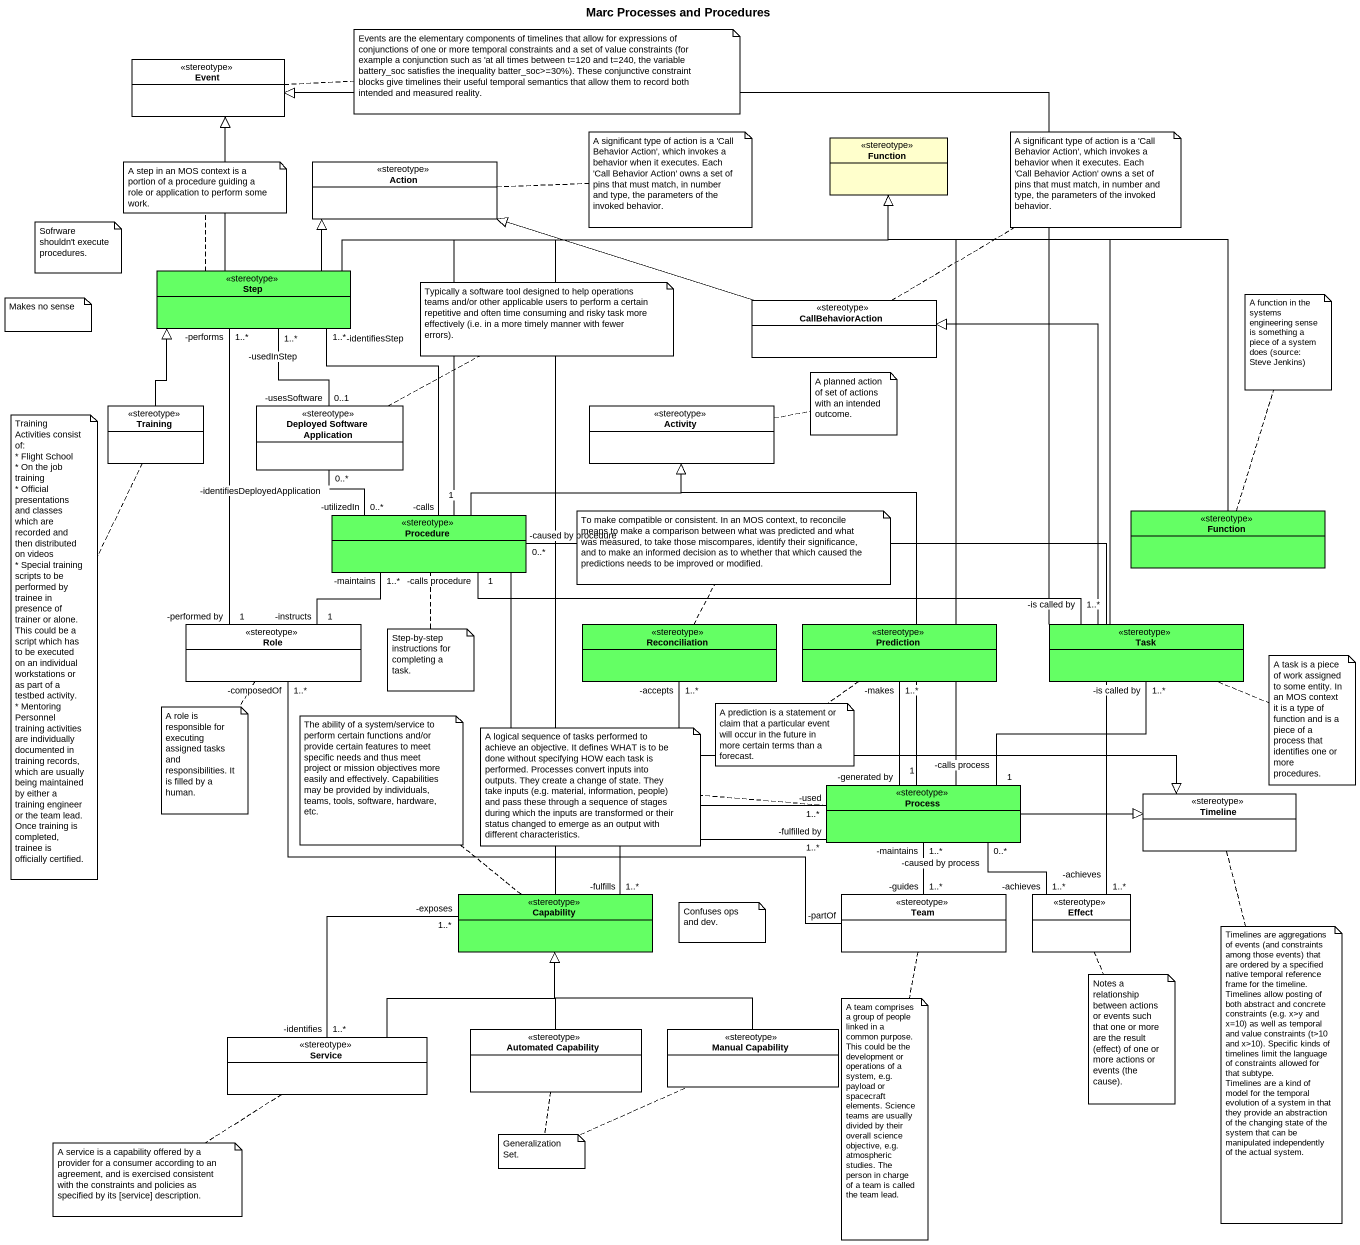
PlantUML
@startuml
title Marc Processes and Procedures
hide circle
hide empty members
class Event <<stereotype>>
class Function <<stereotype>> #FFFFCC
class "Action" as Action_ <<stereotype>>
class Step <<stereotype>> #64FF64
class CallBehaviorAction <<stereotype>>
class Training <<stereotype>>
class "Deployed Software Application" as Deployed_Software <<stereotype>>
class Activity <<stereotype>>
class Procedure <<stereotype>> #64FF64
class "Function" as Function_2 <<stereotype>> #64FF64
class Role <<stereotype>>
class Reconciliation <<stereotype>> #64FF64
class Prediction <<stereotype>> #64FF64
class Task <<stereotype>> #64FF64
class "Process" as Process_ <<stereotype>> #64FF64
class Timeline <<stereotype>>
class Capability <<stereotype>> #64FF64
class Team <<stereotype>>
class Effect <<stereotype>>
class "Automated Capability" as Automated_Capability <<stereotype>>
class "Manual Capability" as Manual_Capability <<stereotype>>
class Service <<stereotype>>
Step -up-|> Event
Step -right-|> Function
Step -up-|> Action_
CallBehaviorAction -left-|> Action_
Training -up-|> Step
Deployed_Software "-usesSoftware\n0..1" -up- "-usedInStep\n1..*" Step
Procedure -up-|> Function
Procedure "-calls\n1" -up- "-identifiesStep\n1..*" Step
Procedure "-utilizedIn\n0..*" -up- "-identifiesDeployedApplication\n0..*" Deployed_Software
Procedure -right-|> Activity
Procedure -right-|> Timeline
Function_2 -up-|> Function
Role "-performed by\n1" -up- "-performs\n1..*" Step
Role "-instructs\n1" -up- "-maintains\n1..*" Procedure
Task -up-|> Event
Task -up-|> Function
Task -up-|> CallBehaviorAction
Task "-is called by\n1..*" -left- "-calls procedure\n1" Procedure
Process_ -up-|> Function
Process_ -up-|> Activity
Process_ "-used\n1..*" -up- "-accepts\n1..*" Reconciliation
Process_ "-generated by\n1" -up- "-makes\n1..*" Prediction
Process_ "-calls process\n1" -up- "-is called by\n1..*" Task
Process_ -right-|> Timeline
Capability -up-|> Function
Capability -up-|> Activity
Capability "-fulfills\n1..*" -right- "-fulfilled by\n1..*" Process_
Capability "-exposes\n1..*" -- "-identifies\n1..*" Service
Team "-partOf" -left- "-composedOf\n1..*" Role
Team "-guides\n1..*" -up- "-maintains\n1..*" Process_
Effect "-achieves\n1..*" -left- "-caused by procedure\n0..*" Procedure
Effect "-achieves\n1..*" -up- "-caused by process\n0..*" Process_
Automated_Capability -up-|> Capability
Manual_Capability -up-|> Capability
Service -up-|> Capability
note right of Event : Events are the elementary components of timelines that allow for expressions of conjunctions of one or more temporal constraints and a set of value constraints (for example a conjunction such as 'at all times between t=120 and t=240, the variable battery_soc satisfies the inequality batter_soc>=30%). These conjunctive constraint blocks give timelines their useful temporal semantics that allow them to record both intended and measured reality.
note right of Action_ : A significant type of action is a 'Call Behavior Action', which invokes a behavior when it executes. Each 'Call Behavior Action' owns a set of pins that must match, in number and type, the parameters of the invoked behavior.
note right of CallBehaviorAction : A significant type of action is a 'Call Behavior Action', which invokes a behavior when it executes. Each 'Call Behavior Action' owns a set of pins that must match, in number and type, the parameters of the invoked behavior.
note top of Step : A step in an MOS context is a portion of a procedure guiding a role or application to perform some work.
note as N5
  Sofrware shouldn't execute procedures.
end note
note as N6
  Makes no sense
end note
note right of Deployed_Software : Typically a software tool designed to help operations teams and/or other applicable users to perform a certain repetitive and often time consuming and risky task more effectively (i.e. in a more timely manner with fewer errors).
note top of Function_2 : A function in the systems engineering sense is something a piece of a system does (source: Steve Jenkins)
note right of Activity : A planned action of set of actions with an intended outcome.
note bottom of Training
  Training Activities consist of:
  * Flight School
  * On the job training
  * Official presentations and classes which are recorded and then distributed on videos
  * Special training scripts to be performed by trainee in presence of trainer or alone. This could be a script which has to be executed on an individual workstations or as part of a testbed activity.
  * Mentoring
  Personnel training activities are individually documented in training records, which are usually being maintained by either a training engineer or the team lead. Once training is completed, trainee is officially certified.
end note
note top of Reconciliation : To make compatible or consistent. In an MOS context, to reconcile means to make a comparison between what was predicted and what was measured, to take those miscompares, identify their significance, and to make an informed decision as to whether that which caused the predictions needs to be improved or modified.
note bottom of Procedure : Step-by-step instructions for completing a task.
note right of Task : A task is a piece of work assigned to some entity. In an MOS context it is a type of function and is a piece of a process that identifies one or more procedures.
note bottom of Role : A role is responsible for executing assigned tasks and responsibilities. It is filled by a human.
note top of Capability : The ability of a system/service to perform certain functions and/or provide certain features to meet specific needs and thus meet project or mission objectives more easily and effectively. Capabilities may be provided by individuals, teams, tools, software, hardware, etc.
note bottom of Prediction : A prediction is a statement or claim that a particular event will occur in the future in more certain terms than a forecast.
note left of Process_ : A logical sequence of tasks performed to achieve an objective. It defines WHAT is to be done without specifying HOW each task is performed. Processes convert inputs into outputs. They create a change of state. They take inputs (e.g. material, information, people) and pass these through a sequence of stages during which the inputs are transformed or their status changed to emerge as an output with different characteristics.
note as N18
  Confuses ops and dev.
end note
note bottom of Timeline
  Timelines are aggregations of events (and constraints among those events) that are ordered by a specified native temporal reference frame for the timeline. Timelines allow posting of both abstract and concrete constraints (e.g. x>y and x=10) as well as temporal and value constraints (t>10 and x>10). Specific kinds of timelines limit the language of constraints allowed for that subtype.
  Timelines are a kind of model for the temporal evolution of a system in that they provide an abstraction of the changing state of the system that can be manipulated independently of the actual system.
end note
note bottom of Effect : Notes a relationship between actions or events such that one or more are the result (effect) of one or more actions or events (the cause).
note bottom of Team : A team comprises a group of people linked in a common purpose. This could be the development or operations of a system, e.g. payload or spacecraft elements. Science teams are usually divided by their overall science objective, e.g. atmospheric studies. The person in charge of a team is called the team lead.
note bottom of Service : A service is a capability offered by a provider for a consumer according to an agreement, and is exercised consistent with the constraints and policies as specified by its [service] description.
note as N23
  Generalization Set.
end note
N23 .. Automated_Capability
N23 .. Manual_Capability
@enduml
